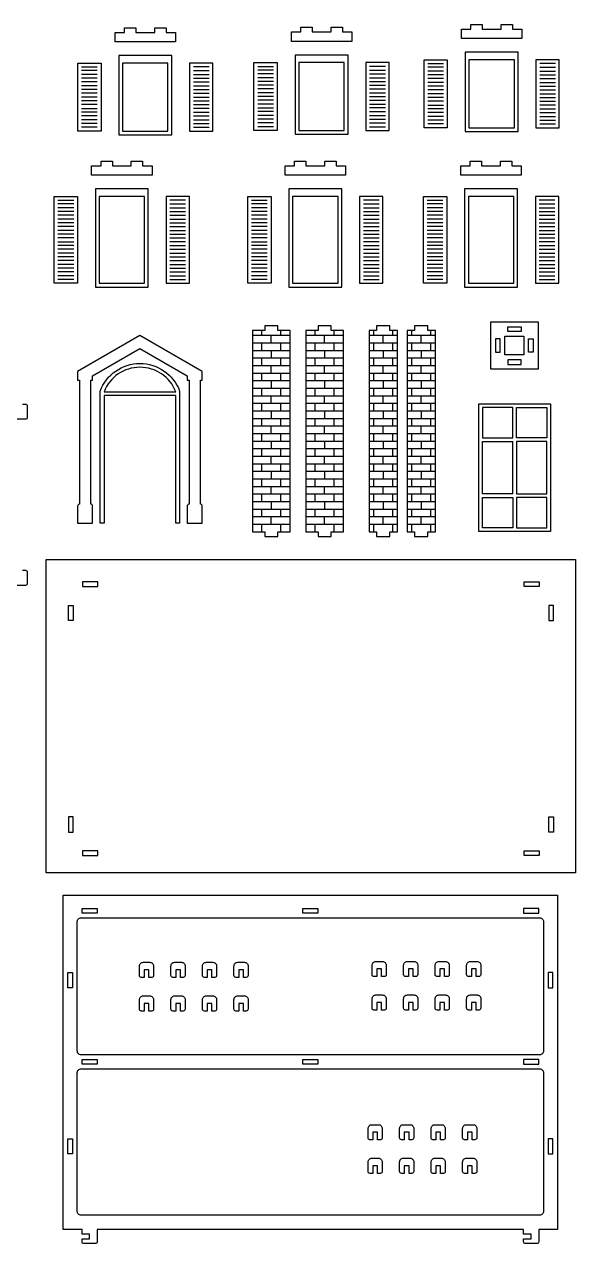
# Model space of a CAD drawing. Extents: x 5580 to 9776, y -1422 to 1677.
# Drawn here: x 8377 to 9776, y -1422 to 1677 of the extents above; entities that cross this region are included whole.
import ezdxf

# ---------------------------------------------------------------- set-up
doc = ezdxf.new("R2010")
doc.units = 0
doc.header["$MEASUREMENT"] = 0
doc.layers.add('LAYER1', color=18, linetype='CONTINUOUS')

msp = doc.modelspace()

# ---------------------------------------------------------------- linework, layer by layer
at = {"layer": 'LAYER1'}
for points in [[(9486.5, 1640.8), (9486.5, 1664.8), (9510.5, 1664.8), (9510.5, 1676.8), (9539.3, 1676.8), (9539.3, 1664.8), (9587.3, 1664.8), (9587.3, 1676.8), (9616.1, 1676.8), (9616.1, 1664.8), (9640.1, 1664.8), (9640.1, 1640.8)], [(8607, 1632.1), (8607, 1656.1), (8631, 1656.1), (8631, 1668.1), (8659.8, 1668.1), (8659.8, 1656.1), (8707.8, 1656.1), (8707.8, 1668.1), (8736.6, 1668.1), (8736.6, 1656.1), (8760.6, 1656.1), (8760.6, 1632.1)], [(9054.6, 1633.5), (9054.6, 1657.5), (9078.6, 1657.5), (9078.6, 1669.5), (9107.4, 1669.5), (9107.4, 1657.5), (9155.4, 1657.5), (9155.4, 1669.5), (9184.2, 1669.5), (9184.2, 1657.5), (9208.2, 1657.5), (9208.2, 1633.5)], [(8751, 1597.6), (8616.6, 1597.6), (8616.6, 1396), (8751, 1396)], [(9198.6, 1599), (9064.2, 1599), (9064.2, 1397.4), (9198.6, 1397.4)], [(9391.6, 1587.1), (9450.7, 1587.1), (9450.7, 1414.3), (9391.6, 1414.3)], [(9630.5, 1606.3), (9496.1, 1606.3), (9496.1, 1404.7), (9630.5, 1404.7)], [(9620.9, 1587.1), (9505.7, 1587.1), (9505.7, 1414.3), (9620.9, 1414.3)], [(9734.9, 1587.1), (9675.8, 1587.1), (9675.8, 1414.3), (9734.9, 1414.3)], [(8512.1, 1578.4), (8571.3, 1578.4), (8571.3, 1405.6), (8512.1, 1405.6)], [(8741.4, 1578.4), (8626.2, 1578.4), (8626.2, 1405.6), (8741.4, 1405.6)], [(8855.5, 1578.4), (8796.3, 1578.4), (8796.3, 1405.6), (8855.5, 1405.6)], [(8959.7, 1579.8), (9018.9, 1579.8), (9018.9, 1407), (8959.7, 1407)], [(9189, 1579.8), (9073.8, 1579.8), (9073.8, 1407), (9189, 1407)], [(9303.1, 1579.8), (9243.9, 1579.8), (9243.9, 1407), (9303.1, 1407)], [(8547.3, 1293.3), (8547.3, 1317.3), (8571.3, 1317.3), (8571.3, 1329.3), (8600.1, 1329.3), (8600.1, 1317.3), (8648.1, 1317.3), (8648.1, 1329.3), (8676.9, 1329.3), (8676.9, 1317.3), (8700.9, 1317.3), (8700.9, 1293.3)], [(9038.7, 1293.3), (9038.7, 1317.3), (9062.7, 1317.3), (9062.7, 1329.3), (9091.5, 1329.3), (9091.5, 1317.3), (9139.5, 1317.3), (9139.5, 1329.3), (9168.3, 1329.3), (9168.3, 1317.3), (9192.3, 1317.3), (9192.3, 1293.3)], [(9485, 1293.3), (9485, 1317.3), (9509, 1317.3), (9509, 1329.3), (9537.8, 1329.3), (9537.8, 1317.3), (9585.8, 1317.3), (9585.8, 1329.3), (9614.6, 1329.3), (9614.6, 1317.3), (9638.6, 1317.3), (9638.6, 1293.3)], [(8452.4, 1239.6), (8511.6, 1239.6), (8511.6, 1018.8), (8452.4, 1018.8)], [(8691.3, 1258.8), (8556.9, 1258.8), (8556.9, 1009.2), (8691.3, 1009.2)], [(8681.7, 1239.6), (8566.5, 1239.6), (8566.5, 1018.8), (8681.7, 1018.8)], [(8795.8, 1239.6), (8736.6, 1239.6), (8736.6, 1018.8), (8795.8, 1018.8)], [(8943.8, 1239.6), (9003, 1239.6), (9003, 1018.8), (8943.8, 1018.8)], [(9182.7, 1258.8), (9048.3, 1258.8), (9048.3, 1009.2), (9182.7, 1009.2)], [(9173.1, 1239.6), (9057.9, 1239.6), (9057.9, 1018.8), (9173.1, 1018.8)], [(9287.2, 1239.6), (9228, 1239.6), (9228, 1018.8), (9287.2, 1018.8)], [(9390.1, 1239.6), (9449.3, 1239.6), (9449.3, 1018.8), (9390.1, 1018.8)], [(9629, 1258.8), (9494.6, 1258.8), (9494.6, 1009.2), (9629, 1009.2)], [(9619.4, 1239.6), (9504.2, 1239.6), (9504.2, 1018.8), (9619.4, 1018.8)], [(9733.5, 1239.6), (9674.3, 1239.6), (9674.3, 1018.8), (9733.5, 1018.8)], [(8955.8, 898.7), (8955.8, 387.5), (8987, 387.5), (8987, 375.5), (9020.6, 375.5), (9020.6, 387.5), (9051.8, 387.5), (9051.8, 898.7), (9020.6, 898.7), (9020.6, 910.7), (8987, 910.7), (8987, 898.7)], [(9091.2, 898.7), (9091.2, 387.5), (9122.4, 387.5), (9122.4, 375.5), (9156, 375.5), (9156, 387.5), (9187.2, 387.5), (9187.2, 898.7), (9156, 898.7), (9156, 910.7), (9122.4, 910.7), (9122.4, 898.7)], [(9252, 898.7), (9252, 387.5), (9271.2, 387.5), (9271.2, 375.5), (9304.8, 375.5), (9304.8, 387.5), (9324, 387.5), (9324, 898.7), (9304.8, 898.7), (9304.8, 910.7), (9271.2, 910.7), (9271.2, 898.7)], [(9348.5, 898.7), (9348.5, 387.5), (9367.7, 387.5), (9367.7, 375.5), (9401.3, 375.5), (9401.3, 387.5), (9420.5, 387.5), (9420.5, 898.7), (9401.3, 898.7), (9401.3, 910.7), (9367.7, 910.7), (9367.7, 898.7)], [(9681, 920.5), (9681, 800.5), (9561, 800.5), (9561, 920.5)], [(9604.2, 908.5), (9637.8, 908.5), (9637.8, 896.5), (9604.2, 896.5)], [(9573, 843.7), (9585, 843.7), (9585, 877.3), (9573, 877.3)], [(9597.1, 884.3), (9644.8, 884.3), (9644.8, 836.6), (9597.1, 836.6)], [(9657, 877.3), (9669, 877.3), (9669, 843.7), (9657, 843.7)], [(9637.8, 824.5), (9604.2, 824.5), (9604.2, 812.5), (9637.8, 812.5)], [(9530.4, 712.3), (9712.8, 712.3), (9712.8, 388), (9530.4, 388)], [(9540, 702.7), (9540, 625.9), (9616.8, 625.9), (9616.8, 702.7)], [(9626.4, 625.9), (9626.4, 702.7), (9703.2, 702.7), (9703.2, 625.9)], [(9626.4, 484), (9703.2, 484), (9703.2, 616.3), (9626.4, 616.3)], [(9540, 474.4), (9616.8, 474.4), (9616.8, 397.6), (9540, 397.6)], [(9626.4, 397.6), (9703.2, 397.6), (9703.2, 474.4), (9626.4, 474.4)], [(8432.4, 316.4), (9776.4, 316.4), (9776.4, -479.9), (8432.4, -479.9)], [(8563, 260.2), (8524.6, 260.2), (8524.6, 248.2), (8563, 248.2)], [(9645.9, 260.2), (9684.3, 260.2), (9684.3, 248.2), (9645.9, 248.2)], [(8488.6, 161.8), (8488.6, 200.2), (8500.6, 200.2), (8500.6, 161.8)], [(9720.3, 161.8), (9720.3, 200.2), (9708.3, 200.2), (9708.3, 161.8)], [(8488.6, -337.4), (8488.6, -375.8), (8500.6, -375.8), (8500.6, -337.4)], [(9720.3, -337.4), (9720.3, -375.8), (9708.3, -375.8), (9708.3, -337.4)], [(8563, -423.8), (8524.6, -423.8), (8524.6, -435.8), (8563, -435.8)], [(9645.9, -423.8), (9684.3, -423.8), (9684.3, -435.8), (9645.9, -435.8)], [(8523.1, -569.9), (8561.5, -569.9), (8561.5, -581.9), (8523.1, -581.9)], [(9083.7, -569.9), (9122.1, -569.9), (9122.1, -581.9), (9083.7, -581.9)], [(9682.7, -569.9), (9644.3, -569.9), (9644.3, -581.9), (9682.7, -581.9)], [(8487.1, -733.1), (8499.1, -733.1), (8499.1, -771.5), (8487.1, -771.5)], [(9718.7, -733.1), (9706.7, -733.1), (9706.7, -771.5), (9718.7, -771.5)], [(8523.1, -953.9), (8561.5, -953.9), (8561.5, -965.9), (8523.1, -965.9)], [(9083.7, -953.9), (9122.1, -953.9), (9122.1, -965.9), (9083.7, -965.9)], [(9682.7, -953.9), (9644.3, -953.9), (9644.3, -965.9), (9682.7, -965.9)], [(8487.1, -1155.5), (8499.1, -1155.5), (8499.1, -1193.9), (8487.1, -1193.9)], [(9718.7, -1155.5), (9706.7, -1155.5), (9706.7, -1193.9), (9718.7, -1193.9)]]:
    msp.add_lwpolyline(points, close=True, dxfattribs=at)
for points in [[(8521.7, 1568.8), (8561.7, 1568.8)], [(8561.7, 1559.2), (8521.7, 1559.2)], [(8561.7, 1549.6), (8521.7, 1549.6)], [(8845.9, 1568.8), (8805.9, 1568.8)], [(8805.9, 1559.2), (8845.9, 1559.2)], [(8805.9, 1549.6), (8845.9, 1549.6)], [(8969.3, 1570.2), (9009.3, 1570.2)], [(9009.3, 1560.6), (8969.3, 1560.6)], [(9009.3, 1551), (8969.3, 1551)], [(9293.5, 1570.2), (9253.5, 1570.2)], [(9253.5, 1560.6), (9293.5, 1560.6)], [(9253.5, 1551), (9293.5, 1551)], [(9401.2, 1577.5), (9441.1, 1577.5)], [(9441.1, 1567.9), (9401.2, 1567.9)], [(9441.1, 1558.3), (9401.2, 1558.3)], [(9725.3, 1577.5), (9685.4, 1577.5)], [(9685.4, 1567.9), (9725.3, 1567.9)], [(9685.4, 1558.3), (9725.3, 1558.3)], [(8561.7, 1540), (8521.7, 1540)], [(8561.7, 1530.4), (8521.7, 1530.4)], [(8561.7, 1520.8), (8521.7, 1520.8)], [(8805.9, 1540), (8845.9, 1540)], [(8805.9, 1530.4), (8845.9, 1530.4)], [(8805.9, 1520.8), (8845.9, 1520.8)], [(9009.3, 1541.4), (8969.3, 1541.4)], [(9009.3, 1531.8), (8969.3, 1531.8)], [(9009.3, 1522.2), (8969.3, 1522.2)], [(9253.5, 1541.4), (9293.5, 1541.4)], [(9253.5, 1531.8), (9293.5, 1531.8)], [(9253.5, 1522.2), (9293.5, 1522.2)], [(9441.1, 1548.7), (9401.2, 1548.7)], [(9441.1, 1539.1), (9401.2, 1539.1)], [(9441.1, 1529.5), (9401.2, 1529.5)], [(9441.1, 1519.9), (9401.2, 1519.9)], [(9685.4, 1548.7), (9725.3, 1548.7)], [(9685.4, 1539.1), (9725.3, 1539.1)], [(9685.4, 1529.5), (9725.3, 1529.5)], [(9685.4, 1519.9), (9725.3, 1519.9)], [(8561.7, 1511.2), (8521.7, 1511.2)], [(8561.7, 1501.6), (8521.7, 1501.6)], [(8561.7, 1492), (8521.7, 1492)], [(8805.9, 1511.2), (8845.9, 1511.2)], [(8805.9, 1501.6), (8845.9, 1501.6)], [(8805.9, 1492), (8845.9, 1492)], [(9009.3, 1512.6), (8969.3, 1512.6)], [(9009.3, 1503), (8969.3, 1503)], [(9009.3, 1493.4), (8969.3, 1493.4)], [(9253.5, 1512.6), (9293.5, 1512.6)], [(9253.5, 1503), (9293.5, 1503)], [(9253.5, 1493.4), (9293.5, 1493.4)], [(9441.1, 1510.3), (9401.2, 1510.3)], [(9441.1, 1500.7), (9401.2, 1500.7)], [(9441.1, 1491.1), (9401.2, 1491.1)], [(9685.4, 1510.3), (9725.3, 1510.3)], [(9685.4, 1500.7), (9725.3, 1500.7)], [(9685.4, 1491.1), (9725.3, 1491.1)], [(8561.7, 1482.4), (8521.7, 1482.4)], [(8561.7, 1472.8), (8521.7, 1472.8)], [(8521.7, 1463.2), (8561.7, 1463.2)], [(8805.9, 1482.4), (8845.9, 1482.4)], [(8805.9, 1472.8), (8845.9, 1472.8)], [(8845.9, 1463.2), (8805.9, 1463.2)], [(9009.3, 1483.8), (8969.3, 1483.8)], [(9009.3, 1474.2), (8969.3, 1474.2)], [(8969.3, 1464.6), (9009.3, 1464.6)], [(9253.5, 1483.8), (9293.5, 1483.8)], [(9253.5, 1474.2), (9293.5, 1474.2)], [(9293.5, 1464.6), (9253.5, 1464.6)], [(9441.1, 1481.5), (9401.2, 1481.5)], [(9401.2, 1471.9), (9441.1, 1471.9)], [(9441.1, 1462.3), (9401.2, 1462.3)], [(9685.4, 1481.5), (9725.3, 1481.5)], [(9725.3, 1471.9), (9685.4, 1471.9)], [(9685.4, 1462.3), (9725.3, 1462.3)], [(8561.7, 1453.6), (8521.7, 1453.6)], [(8561.7, 1444), (8521.7, 1444)], [(8561.7, 1434.4), (8521.7, 1434.4)], [(8805.9, 1453.6), (8845.9, 1453.6)], [(8805.9, 1444), (8845.9, 1444)], [(8805.9, 1434.4), (8845.9, 1434.4)], [(9009.3, 1455), (8969.3, 1455)], [(9009.3, 1445.4), (8969.3, 1445.4)], [(9009.3, 1435.8), (8969.3, 1435.8)], [(9009.3, 1426.2), (8969.3, 1426.2)], [(9253.5, 1455), (9293.5, 1455)], [(9253.5, 1445.4), (9293.5, 1445.4)], [(9253.5, 1435.8), (9293.5, 1435.8)], [(9253.5, 1426.2), (9293.5, 1426.2)], [(9441.1, 1452.7), (9401.2, 1452.7)], [(9441.1, 1443.1), (9401.2, 1443.1)], [(9441.1, 1433.5), (9401.2, 1433.5)], [(9685.4, 1452.7), (9725.3, 1452.7)], [(9685.4, 1443.1), (9725.3, 1443.1)], [(9685.4, 1433.5), (9725.3, 1433.5)], [(8561.7, 1424.8), (8521.7, 1424.8)], [(8561.7, 1415.2), (8521.7, 1415.2)], [(8805.9, 1424.8), (8845.9, 1424.8)], [(8805.9, 1415.2), (8845.9, 1415.2)], [(9009.3, 1416.6), (8969.3, 1416.6)], [(9253.5, 1416.6), (9293.5, 1416.6)], [(9441.1, 1423.9), (9401.2, 1423.9)], [(9685.4, 1423.9), (9725.3, 1423.9)], [(8462, 1230), (8502, 1230)], [(8502, 1220.4), (8462, 1220.4)], [(8502, 1210.8), (8462, 1210.8)], [(8786.2, 1230), (8746.2, 1230)], [(8746.2, 1220.4), (8786.2, 1220.4)], [(8746.2, 1210.8), (8786.2, 1210.8)], [(8953.4, 1230), (8993.4, 1230)], [(8993.4, 1220.4), (8953.4, 1220.4)], [(8993.4, 1210.8), (8953.4, 1210.8)], [(9277.6, 1230), (9237.6, 1230)], [(9237.6, 1220.4), (9277.6, 1220.4)], [(9237.6, 1210.8), (9277.6, 1210.8)], [(9399.7, 1230), (9439.7, 1230)], [(9439.7, 1220.4), (9399.7, 1220.4)], [(9439.7, 1210.8), (9399.7, 1210.8)], [(9723.9, 1230), (9683.9, 1230)], [(9683.9, 1220.4), (9723.9, 1220.4)], [(9683.9, 1210.8), (9723.9, 1210.8)], [(8502, 1201.2), (8462, 1201.2)], [(8502, 1191.6), (8462, 1191.6)], [(8502, 1182), (8462, 1182)], [(8746.2, 1201.2), (8786.2, 1201.2)], [(8746.2, 1191.6), (8786.2, 1191.6)], [(8746.2, 1182), (8786.2, 1182)], [(8993.4, 1201.2), (8953.4, 1201.2)], [(8993.4, 1191.6), (8953.4, 1191.6)], [(8993.4, 1182), (8953.4, 1182)], [(9237.6, 1201.2), (9277.6, 1201.2)], [(9237.6, 1191.6), (9277.6, 1191.6)], [(9237.6, 1182), (9277.6, 1182)], [(9439.7, 1201.2), (9399.7, 1201.2)], [(9439.7, 1191.6), (9399.7, 1191.6)], [(9439.7, 1182), (9399.7, 1182)], [(9683.9, 1201.2), (9723.9, 1201.2)], [(9683.9, 1191.6), (9723.9, 1191.6)], [(9683.9, 1182), (9723.9, 1182)], [(8502, 1172.4), (8462, 1172.4)], [(8502, 1162.8), (8462, 1162.8)], [(8502, 1153.2), (8462, 1153.2)], [(8746.2, 1172.4), (8786.2, 1172.4)], [(8746.2, 1162.8), (8786.2, 1162.8)], [(8746.2, 1153.2), (8786.2, 1153.2)], [(8993.4, 1172.4), (8953.4, 1172.4)], [(8993.4, 1162.8), (8953.4, 1162.8)], [(8993.4, 1153.2), (8953.4, 1153.2)], [(9237.6, 1172.4), (9277.6, 1172.4)], [(9237.6, 1162.8), (9277.6, 1162.8)], [(9237.6, 1153.2), (9277.6, 1153.2)], [(9439.7, 1172.4), (9399.7, 1172.4)], [(9439.7, 1162.8), (9399.7, 1162.8)], [(9439.7, 1153.2), (9399.7, 1153.2)], [(9683.9, 1172.4), (9723.9, 1172.4)], [(9683.9, 1162.8), (9723.9, 1162.8)], [(9683.9, 1153.2), (9723.9, 1153.2)], [(8502, 1143.6), (8462, 1143.6)], [(8502, 1134), (8462, 1134)], [(8462, 1124.4), (8502, 1124.4)], [(8746.2, 1143.6), (8786.2, 1143.6)], [(8746.2, 1134), (8786.2, 1134)], [(8786.2, 1124.4), (8746.2, 1124.4)], [(8993.4, 1143.6), (8953.4, 1143.6)], [(8993.4, 1134), (8953.4, 1134)], [(8953.4, 1124.4), (8993.4, 1124.4)], [(9237.6, 1143.6), (9277.6, 1143.6)], [(9237.6, 1134), (9277.6, 1134)], [(9277.6, 1124.4), (9237.6, 1124.4)], [(9439.7, 1143.6), (9399.7, 1143.6)], [(9439.7, 1134), (9399.7, 1134)], [(9399.7, 1124.4), (9439.7, 1124.4)], [(9683.9, 1143.6), (9723.9, 1143.6)], [(9683.9, 1134), (9723.9, 1134)], [(9723.9, 1124.4), (9683.9, 1124.4)], [(8502, 1114.8), (8462, 1114.8)], [(8502, 1105.2), (8462, 1105.2)], [(8502, 1095.6), (8462, 1095.6)], [(8502, 1086), (8462, 1086)], [(8746.2, 1114.8), (8786.2, 1114.8)], [(8746.2, 1105.2), (8786.2, 1105.2)], [(8746.2, 1095.6), (8786.2, 1095.6)], [(8746.2, 1086), (8786.2, 1086)], [(8993.4, 1114.8), (8953.4, 1114.8)], [(8993.4, 1105.2), (8953.4, 1105.2)], [(8993.4, 1095.6), (8953.4, 1095.6)], [(8993.4, 1086), (8953.4, 1086)], [(9237.6, 1114.8), (9277.6, 1114.8)], [(9237.6, 1105.2), (9277.6, 1105.2)], [(9237.6, 1095.6), (9277.6, 1095.6)], [(9237.6, 1086), (9277.6, 1086)], [(9439.7, 1114.8), (9399.7, 1114.8)], [(9439.7, 1105.2), (9399.7, 1105.2)], [(9439.7, 1095.6), (9399.7, 1095.6)], [(9439.7, 1086), (9399.7, 1086)], [(9683.9, 1114.8), (9723.9, 1114.8)], [(9683.9, 1105.2), (9723.9, 1105.2)], [(9683.9, 1095.6), (9723.9, 1095.6)], [(9683.9, 1086), (9723.9, 1086)], [(8502, 1076.4), (8462, 1076.4)], [(8502, 1066.8), (8462, 1066.8)], [(8502, 1057.2), (8462, 1057.2)], [(8746.2, 1076.4), (8786.2, 1076.4)], [(8746.2, 1066.8), (8786.2, 1066.8)], [(8746.2, 1057.2), (8786.2, 1057.2)], [(8993.4, 1076.4), (8953.4, 1076.4)], [(8993.4, 1066.8), (8953.4, 1066.8)], [(8993.4, 1057.2), (8953.4, 1057.2)], [(9237.6, 1076.4), (9277.6, 1076.4)], [(9237.6, 1066.8), (9277.6, 1066.8)], [(9237.6, 1057.2), (9277.6, 1057.2)], [(9439.7, 1076.4), (9399.7, 1076.4)], [(9439.7, 1066.8), (9399.7, 1066.8)], [(9439.7, 1057.2), (9399.7, 1057.2)], [(9683.9, 1076.4), (9723.9, 1076.4)], [(9683.9, 1066.8), (9723.9, 1066.8)], [(9683.9, 1057.2), (9723.9, 1057.2)], [(8502, 1047.6), (8462, 1047.6)], [(8502, 1038), (8462, 1038)], [(8502, 1028.4), (8462, 1028.4)], [(8746.2, 1047.6), (8786.2, 1047.6)], [(8746.2, 1038), (8786.2, 1038)], [(8746.2, 1028.4), (8786.2, 1028.4)], [(8993.4, 1047.6), (8953.4, 1047.6)], [(8993.4, 1038), (8953.4, 1038)], [(8993.4, 1028.4), (8953.4, 1028.4)], [(9237.6, 1047.6), (9277.6, 1047.6)], [(9237.6, 1038), (9277.6, 1038)], [(9237.6, 1028.4), (9277.6, 1028.4)], [(9439.7, 1047.6), (9399.7, 1047.6)], [(9439.7, 1038), (9399.7, 1038)], [(9439.7, 1028.4), (9399.7, 1028.4)], [(9683.9, 1047.6), (9723.9, 1047.6)], [(9683.9, 1038), (9723.9, 1038)], [(9683.9, 1028.4), (9723.9, 1028.4)], [(8979.8, 886.7), (8979.8, 898.7)], [(9027.8, 886.7), (9027.8, 898.7)], [(9115.2, 886.7), (9115.2, 898.7)], [(9163.2, 886.7), (9163.2, 898.7)], [(9264, 886.7), (9264, 898.7)], [(9312, 886.7), (9312, 898.7)], [(9360.5, 886.7), (9360.5, 898.7)], [(9408.5, 886.7), (9408.5, 898.7)], [(8955.8, 886.7), (9051.8, 886.7)], [(9003.8, 867.5), (9003.8, 886.7)], [(9091.2, 886.7), (9187.2, 886.7)], [(9139.2, 867.5), (9139.2, 886.7)], [(9252, 886.7), (9324, 886.7)], [(9288, 867.5), (9288, 886.7)], [(9348.5, 886.7), (9420.5, 886.7)], [(9384.5, 867.5), (9384.5, 886.7)], [(8955.8, 867.5), (9051.8, 867.5)], [(8955.8, 848.3), (9051.8, 848.3)], [(8979.8, 848.3), (8979.8, 867.5)], [(9003.8, 848.3), (9003.8, 829.1)], [(9027.8, 848.3), (9027.8, 867.5)], [(9091.2, 867.5), (9187.2, 867.5)], [(9091.2, 848.3), (9187.2, 848.3)], [(9115.2, 848.3), (9115.2, 867.5)], [(9139.2, 848.3), (9139.2, 829.1)], [(9163.2, 848.3), (9163.2, 867.5)], [(9252, 867.5), (9324, 867.5)], [(9252, 848.3), (9324, 848.3)], [(9264, 848.3), (9264, 867.5)], [(9288, 848.3), (9288, 829.1)], [(9312, 848.3), (9312, 867.5)], [(9348.5, 867.5), (9420.5, 867.5)], [(9348.5, 848.3), (9420.5, 848.3)], [(9360.5, 848.3), (9360.5, 867.5)], [(9384.5, 848.3), (9384.5, 829.1)], [(9408.5, 848.3), (9408.5, 867.5)], [(8955.8, 829.1), (9051.8, 829.1)], [(8955.8, 809.9), (9051.8, 809.9)], [(8979.8, 809.9), (8979.8, 829.1)], [(9003.8, 790.7), (9003.8, 809.9)], [(9027.8, 809.9), (9027.8, 829.1)], [(9091.2, 829.1), (9187.2, 829.1)], [(9091.2, 809.9), (9187.2, 809.9)], [(9115.2, 809.9), (9115.2, 829.1)], [(9139.2, 790.7), (9139.2, 809.9)], [(9163.2, 809.9), (9163.2, 829.1)], [(9252, 829.1), (9324, 829.1)], [(9252, 809.9), (9324, 809.9)], [(9264, 809.9), (9264, 829.1)], [(9288, 790.7), (9288, 809.9)], [(9312, 809.9), (9312, 829.1)], [(9348.5, 829.1), (9420.5, 829.1)], [(9348.5, 809.9), (9420.5, 809.9)], [(9360.5, 809.9), (9360.5, 829.1)], [(9384.5, 790.7), (9384.5, 809.9)], [(9408.5, 809.9), (9408.5, 829.1)], [(8955.8, 790.7), (9051.8, 790.7)], [(8979.8, 771.5), (8979.8, 790.7)], [(9027.8, 771.5), (9027.8, 790.7)], [(9091.2, 790.7), (9187.2, 790.7)], [(9115.2, 771.5), (9115.2, 790.7)], [(9163.2, 771.5), (9163.2, 790.7)], [(9252, 790.7), (9324, 790.7)], [(9264, 771.5), (9264, 790.7)], [(9312, 771.5), (9312, 790.7)], [(9348.5, 790.7), (9420.5, 790.7)], [(9360.5, 771.5), (9360.5, 790.7)], [(9408.5, 771.5), (9408.5, 790.7)], [(8955.8, 771.5), (9051.8, 771.5)], [(8955.8, 752.3), (9051.8, 752.3)], [(8979.8, 733.1), (8979.8, 752.3)], [(9003.8, 771.5), (9003.8, 752.3)], [(9027.8, 733.1), (9027.8, 752.3)], [(9091.2, 771.5), (9187.2, 771.5)], [(9091.2, 752.3), (9187.2, 752.3)], [(9115.2, 733.1), (9115.2, 752.3)], [(9139.2, 771.5), (9139.2, 752.3)], [(9163.2, 733.1), (9163.2, 752.3)], [(9252, 771.5), (9324, 771.5)], [(9252, 752.3), (9324, 752.3)], [(9264, 733.1), (9264, 752.3)], [(9288, 771.5), (9288, 752.3)], [(9312, 733.1), (9312, 752.3)], [(9348.5, 771.5), (9420.5, 771.5)], [(9348.5, 752.3), (9420.5, 752.3)], [(9360.5, 733.1), (9360.5, 752.3)], [(9384.5, 771.5), (9384.5, 752.3)], [(9408.5, 733.1), (9408.5, 752.3)], [(8955.8, 733.1), (9051.8, 733.1)], [(8955.8, 713.9), (9051.8, 713.9)], [(8979.8, 694.7), (8979.8, 713.9)], [(9003.8, 713.9), (9003.8, 733.1)], [(9027.8, 694.7), (9027.8, 713.9)], [(9091.2, 733.1), (9187.2, 733.1)], [(9091.2, 713.9), (9187.2, 713.9)], [(9115.2, 694.7), (9115.2, 713.9)], [(9139.2, 713.9), (9139.2, 733.1)], [(9163.2, 694.7), (9163.2, 713.9)], [(9252, 733.1), (9324, 733.1)], [(9252, 713.9), (9324, 713.9)], [(9264, 694.7), (9264, 713.9)], [(9288, 713.9), (9288, 733.1)], [(9312, 694.7), (9312, 713.9)], [(9348.5, 733.1), (9420.5, 733.1)], [(9348.5, 713.9), (9420.5, 713.9)], [(9360.5, 694.7), (9360.5, 713.9)], [(9384.5, 713.9), (9384.5, 733.1)], [(9408.5, 694.7), (9408.5, 713.9)], [(8955.8, 694.7), (9051.8, 694.7)], [(9003.8, 694.7), (9003.8, 675.5)], [(9091.2, 694.7), (9187.2, 694.7)], [(9139.2, 694.7), (9139.2, 675.5)], [(9252, 694.7), (9324, 694.7)], [(9288, 694.7), (9288, 675.5)], [(9348.5, 694.7), (9420.5, 694.7)], [(9384.5, 694.7), (9384.5, 675.5)], [(8955.8, 675.5), (9051.8, 675.5)], [(8955.8, 656.3), (9051.8, 656.3)], [(8979.8, 656.3), (8979.8, 675.5)], [(9003.8, 637.1), (9003.8, 656.3)], [(9027.8, 656.3), (9027.8, 675.5)], [(9091.2, 675.5), (9187.2, 675.5)], [(9091.2, 656.3), (9187.2, 656.3)], [(9115.2, 656.3), (9115.2, 675.5)], [(9139.2, 637.1), (9139.2, 656.3)], [(9163.2, 656.3), (9163.2, 675.5)], [(9252, 675.5), (9324, 675.5)], [(9252, 656.3), (9324, 656.3)], [(9264, 656.3), (9264, 675.5)], [(9288, 637.1), (9288, 656.3)], [(9312, 656.3), (9312, 675.5)], [(9348.5, 675.5), (9420.5, 675.5)], [(9348.5, 656.3), (9420.5, 656.3)], [(9360.5, 656.3), (9360.5, 675.5)], [(9384.5, 637.1), (9384.5, 656.3)], [(9408.5, 656.3), (9408.5, 675.5)], [(8955.8, 637.1), (9051.8, 637.1)], [(8979.8, 617.9), (8979.8, 637.1)], [(9027.8, 617.9), (9027.8, 637.1)], [(9091.2, 637.1), (9187.2, 637.1)], [(9115.2, 617.9), (9115.2, 637.1)], [(9163.2, 617.9), (9163.2, 637.1)], [(9252, 637.1), (9324, 637.1)], [(9264, 617.9), (9264, 637.1)], [(9312, 617.9), (9312, 637.1)], [(9348.5, 637.1), (9420.5, 637.1)], [(9360.5, 617.9), (9360.5, 637.1)], [(9408.5, 617.9), (9408.5, 637.1)], [(8955.8, 617.9), (9051.8, 617.9)], [(8955.8, 598.7), (9051.8, 598.7)], [(8979.8, 579.5), (8979.8, 598.7)], [(9003.8, 617.9), (9003.8, 598.7)], [(9027.8, 579.5), (9027.8, 598.7)], [(9091.2, 617.9), (9187.2, 617.9)], [(9091.2, 598.7), (9187.2, 598.7)], [(9115.2, 579.5), (9115.2, 598.7)], [(9139.2, 617.9), (9139.2, 598.7)], [(9163.2, 579.5), (9163.2, 598.7)], [(9252, 617.9), (9324, 617.9)], [(9252, 598.7), (9324, 598.7)], [(9264, 579.5), (9264, 598.7)], [(9288, 617.9), (9288, 598.7)], [(9312, 579.5), (9312, 598.7)], [(9348.5, 617.9), (9420.5, 617.9)], [(9348.5, 598.7), (9420.5, 598.7)], [(9360.5, 579.5), (9360.5, 598.7)], [(9384.5, 617.9), (9384.5, 598.7)], [(9408.5, 579.5), (9408.5, 598.7)], [(9616.8, 484), (9540, 484), (9540, 616.3), (9616.8, 616.3)], [(9616.8, 484), (9616.8, 616.3)], [(8955.8, 579.5), (9051.8, 579.5)], [(8955.8, 560.3), (9051.8, 560.3)], [(8979.8, 541.1), (8979.8, 560.3)], [(9003.8, 560.3), (9003.8, 579.5)], [(9027.8, 541.1), (9027.8, 560.3)], [(9091.2, 579.5), (9187.2, 579.5)], [(9091.2, 560.3), (9187.2, 560.3)], [(9115.2, 541.1), (9115.2, 560.3)], [(9139.2, 560.3), (9139.2, 579.5)], [(9163.2, 541.1), (9163.2, 560.3)], [(9252, 579.5), (9324, 579.5)], [(9252, 560.3), (9324, 560.3)], [(9264, 541.1), (9264, 560.3)], [(9288, 560.3), (9288, 579.5)], [(9312, 541.1), (9312, 560.3)], [(9348.5, 579.5), (9420.5, 579.5)], [(9348.5, 560.3), (9420.5, 560.3)], [(9360.5, 541.1), (9360.5, 560.3)], [(9384.5, 560.3), (9384.5, 579.5)], [(9408.5, 541.1), (9408.5, 560.3)], [(8955.8, 541.1), (9051.8, 541.1)], [(9003.8, 541.1), (9003.8, 521.9)], [(9091.2, 541.1), (9187.2, 541.1)], [(9139.2, 541.1), (9139.2, 521.9)], [(9252, 541.1), (9324, 541.1)], [(9288, 541.1), (9288, 521.9)], [(9348.5, 541.1), (9420.5, 541.1)], [(9384.5, 541.1), (9384.5, 521.9)], [(8955.8, 521.9), (9051.8, 521.9)], [(8955.8, 502.7), (9051.8, 502.7)], [(8979.8, 502.7), (8979.8, 521.9)], [(9003.8, 483.5), (9003.8, 502.7)], [(9027.8, 502.7), (9027.8, 521.9)], [(9091.2, 521.9), (9187.2, 521.9)], [(9091.2, 502.7), (9187.2, 502.7)], [(9115.2, 502.7), (9115.2, 521.9)], [(9139.2, 483.5), (9139.2, 502.7)], [(9163.2, 502.7), (9163.2, 521.9)], [(9252, 521.9), (9324, 521.9)], [(9252, 502.7), (9324, 502.7)], [(9264, 502.7), (9264, 521.9)], [(9288, 483.5), (9288, 502.7)], [(9312, 502.7), (9312, 521.9)], [(9348.5, 521.9), (9420.5, 521.9)], [(9348.5, 502.7), (9420.5, 502.7)], [(9360.5, 502.7), (9360.5, 521.9)], [(9384.5, 483.5), (9384.5, 502.7)], [(9408.5, 502.7), (9408.5, 521.9)], [(8955.8, 483.5), (9051.8, 483.5)], [(8979.8, 464.3), (8979.8, 483.5)], [(9027.8, 464.3), (9027.8, 483.5)], [(9091.2, 483.5), (9187.2, 483.5)], [(9115.2, 464.3), (9115.2, 483.5)], [(9163.2, 464.3), (9163.2, 483.5)], [(9252, 483.5), (9324, 483.5)], [(9264, 464.3), (9264, 483.5)], [(9312, 464.3), (9312, 483.5)], [(9348.5, 483.5), (9420.5, 483.5)], [(9360.5, 464.3), (9360.5, 483.5)], [(9408.5, 464.3), (9408.5, 483.5)], [(8955.8, 464.3), (9051.8, 464.3)], [(8955.8, 445.1), (9051.8, 445.1)], [(8979.8, 425.9), (8979.8, 445.1)], [(9003.8, 464.3), (9003.8, 445.1)], [(9027.8, 425.9), (9027.8, 445.1)], [(9091.2, 464.3), (9187.2, 464.3)], [(9091.2, 445.1), (9187.2, 445.1)], [(9115.2, 425.9), (9115.2, 445.1)], [(9139.2, 464.3), (9139.2, 445.1)], [(9163.2, 425.9), (9163.2, 445.1)], [(9252, 464.3), (9324, 464.3)], [(9252, 445.1), (9324, 445.1)], [(9264, 425.9), (9264, 445.1)], [(9288, 464.3), (9288, 445.1)], [(9312, 425.9), (9312, 445.1)], [(9348.5, 464.3), (9420.5, 464.3)], [(9348.5, 445.1), (9420.5, 445.1)], [(9360.5, 425.9), (9360.5, 445.1)], [(9384.5, 464.3), (9384.5, 445.1)], [(9408.5, 425.9), (9408.5, 445.1)], [(8955.8, 425.9), (9051.8, 425.9)], [(8955.8, 406.7), (9051.8, 406.7)], [(8979.8, 387.5), (8979.8, 406.7)], [(9003.8, 406.7), (9003.8, 425.9)], [(9027.8, 387.5), (9027.8, 406.7)], [(9091.2, 425.9), (9187.2, 425.9)], [(9091.2, 406.7), (9187.2, 406.7)], [(9115.2, 387.5), (9115.2, 406.7)], [(9139.2, 406.7), (9139.2, 425.9)], [(9163.2, 387.5), (9163.2, 406.7)], [(9252, 425.9), (9324, 425.9)], [(9252, 406.7), (9324, 406.7)], [(9264, 387.5), (9264, 406.7)], [(9288, 406.7), (9288, 425.9)], [(9312, 387.5), (9312, 406.7)], [(9348.5, 425.9), (9420.5, 425.9)], [(9348.5, 406.7), (9420.5, 406.7)], [(9360.5, 387.5), (9360.5, 406.7)], [(9384.5, 406.7), (9384.5, 425.9)], [(9408.5, 387.5), (9408.5, 406.7)]]:
    msp.add_lwpolyline(points, dxfattribs=at)
for points in [[(8545.3, 457.4), (8545.3, 772.4), (8550.1, 772.4), (8550.1, 783.5), (8670.1, 852.8), (8790.1, 783.5), (8790.1, 772.4), (8794.9, 772.4), (8794.9, 457.4, 0.414214), (8790.1, 452.6), (8790.1, 409.4), (8828.5, 409.4), (8828.5, 452.6, 0.414214), (8823.7, 457.4), (8823.7, 772.4), (8828.5, 772.4), (8828.5, 794.6), (8670.1, 886), (8511.7, 794.6), (8511.7, 772.4), (8516.5, 772.4), (8516.5, 457.4, 0.414214), (8511.7, 452.6), (8511.7, 409.4), (8550.1, 409.4), (8550.1, 452.6, 0.414214)], [(8569.3, 409.4), (8569.3, 745, -0.694192), (8770.9, 745), (8770.9, 409.4), (8761.3, 409.4), (8761.3, 733.6), (8578.9, 733.6), (8578.9, 409.4)], [(8578.9, 743.2), (8761.3, 743.2, 0.681461)], [(8527.9, -1421.9, -0.414214), (8523.1, -1417.1), (8523.1, -1409.9), (8542.3, -1409.9), (8542.3, -1397.9), (8523.1, -1397.9), (8523.1, -1385.9), (8475.1, -1385.9), (8475.1, -536.1), (9730.7, -536.1), (9730.7, -1385.9), (9682.7, -1385.9), (9682.7, -1417.1, -0.414214), (9677.9, -1421.9), (9649.1, -1421.9, -0.414214), (9644.3, -1417.1), (9644.3, -1409.9), (9663.5, -1409.9), (9663.5, -1397.9), (9644.3, -1397.9), (9644.3, -1385.9), (8561.5, -1385.9), (8561.5, -1417.1, -0.414214), (8556.7, -1421.9)], [(9694.7, -603.5), (9694.7, -932.3, -0.414214), (9685.1, -941.9), (8520.7, -941.9, -0.414214), (8511.1, -932.3), (8511.1, -603.5, -0.414214), (8520.7, -593.9), (9685.1, -593.9, -0.414214)], [(8668.8, -740.6), (8668.8, -716.6, -0.414214), (8678.4, -707), (8695.2, -707, -0.414214), (8704.8, -716.6), (8704.8, -740.6, -0.414214), (8700, -745.4), (8692.8, -745.4), (8692.8, -726.2), (8680.8, -726.2), (8680.8, -745.4), (8673.6, -745.4, -0.414214)], [(8748.9, -740.6), (8748.9, -716.6, -0.414214), (8758.5, -707), (8775.3, -707, -0.414214), (8784.9, -716.6), (8784.9, -740.6, -0.414214), (8780.1, -745.4), (8772.9, -745.4), (8772.9, -726.2), (8760.9, -726.2), (8760.9, -745.4), (8753.7, -745.4, -0.414214)], [(8828.9, -740.6), (8828.9, -716.6, -0.414214), (8838.5, -707), (8855.3, -707, -0.414214), (8864.9, -716.6), (8864.9, -740.6, -0.414214), (8860.1, -745.4), (8852.9, -745.4), (8852.9, -726.2), (8840.9, -726.2), (8840.9, -745.4), (8833.7, -745.4, -0.414214)], [(8908.9, -740.6), (8908.9, -716.6, -0.414214), (8918.5, -707), (8935.3, -707, -0.414214), (8944.9, -716.6), (8944.9, -740.6, -0.414214), (8940.1, -745.4), (8932.9, -745.4), (8932.9, -726.2), (8920.9, -726.2), (8920.9, -745.4), (8913.7, -745.4, -0.414214)], [(9259.7, -738.3), (9259.7, -714.3, -0.414214), (9269.3, -704.7), (9286.1, -704.7, -0.414214), (9295.7, -714.3), (9295.7, -738.3, -0.414214), (9290.9, -743.1), (9283.7, -743.1), (9283.7, -723.9), (9271.7, -723.9), (9271.7, -743.1), (9264.5, -743.1, -0.414214)], [(9339.7, -738.3), (9339.7, -714.3, -0.414214), (9349.3, -704.7), (9366.1, -704.7, -0.414214), (9375.7, -714.3), (9375.7, -738.3, -0.414214), (9370.9, -743.1), (9363.7, -743.1), (9363.7, -723.9), (9351.7, -723.9), (9351.7, -743.1), (9344.5, -743.1, -0.414214)], [(9419.7, -738.3), (9419.7, -714.3, -0.414214), (9429.3, -704.7), (9446.1, -704.7, -0.414214), (9455.7, -714.3), (9455.7, -738.3, -0.414214), (9450.9, -743.1), (9443.7, -743.1), (9443.7, -723.9), (9431.7, -723.9), (9431.7, -743.1), (9424.5, -743.1, -0.414214)], [(9499.7, -738.3), (9499.7, -714.3, -0.414214), (9509.3, -704.7), (9526.1, -704.7, -0.414214), (9535.7, -714.3), (9535.7, -738.3, -0.414214), (9530.9, -743.1), (9523.7, -743.1), (9523.7, -723.9), (9511.7, -723.9), (9511.7, -743.1), (9504.5, -743.1, -0.414214)], [(8668.8, -826), (8668.8, -802, -0.414214), (8678.4, -792.4), (8695.2, -792.4, -0.414214), (8704.8, -802), (8704.8, -826, -0.414214), (8700, -830.8), (8692.8, -830.8), (8692.8, -811.6), (8680.8, -811.6), (8680.8, -830.8), (8673.6, -830.8, -0.414214)], [(8748.9, -826), (8748.9, -802, -0.414214), (8758.5, -792.4), (8775.3, -792.4, -0.414214), (8784.9, -802), (8784.9, -826, -0.414214), (8780.1, -830.8), (8772.9, -830.8), (8772.9, -811.6), (8760.9, -811.6), (8760.9, -830.8), (8753.7, -830.8, -0.414214)], [(8828.9, -826), (8828.9, -802, -0.414214), (8838.5, -792.4), (8855.3, -792.4, -0.414214), (8864.9, -802), (8864.9, -826, -0.414214), (8860.1, -830.8), (8852.9, -830.8), (8852.9, -811.6), (8840.9, -811.6), (8840.9, -830.8), (8833.7, -830.8, -0.414214)], [(8908.9, -826), (8908.9, -802, -0.414214), (8918.5, -792.4), (8935.3, -792.4, -0.414214), (8944.9, -802), (8944.9, -826, -0.414214), (8940.1, -830.8), (8932.9, -830.8), (8932.9, -811.6), (8920.9, -811.6), (8920.9, -830.8), (8913.7, -830.8, -0.414214)], [(9259.7, -823.6), (9259.7, -799.6, -0.414214), (9269.3, -790), (9286.1, -790, -0.414214), (9295.7, -799.6), (9295.7, -823.6, -0.414214), (9290.9, -828.4), (9283.7, -828.4), (9283.7, -809.2), (9271.7, -809.2), (9271.7, -828.4), (9264.5, -828.4, -0.414214)], [(9339.7, -823.6), (9339.7, -799.6, -0.414214), (9349.3, -790), (9366.1, -790, -0.414214), (9375.7, -799.6), (9375.7, -823.6, -0.414214), (9370.9, -828.4), (9363.7, -828.4), (9363.7, -809.2), (9351.7, -809.2), (9351.7, -828.4), (9344.5, -828.4, -0.414214)], [(9419.7, -823.6), (9419.7, -799.6, -0.414214), (9429.3, -790), (9446.1, -790, -0.414214), (9455.7, -799.6), (9455.7, -823.6, -0.414214), (9450.9, -828.4), (9443.7, -828.4), (9443.7, -809.2), (9431.7, -809.2), (9431.7, -828.4), (9424.5, -828.4, -0.414214)], [(9499.7, -823.6), (9499.7, -799.6, -0.414214), (9509.3, -790), (9526.1, -790, -0.414214), (9535.7, -799.6), (9535.7, -823.6, -0.414214), (9530.9, -828.4), (9523.7, -828.4), (9523.7, -809.2), (9511.7, -809.2), (9511.7, -828.4), (9504.5, -828.4, -0.414214)], [(8511.1, -987.5, -0.414214), (8520.7, -977.9), (9685.1, -977.9, -0.414214), (9694.7, -987.5), (9694.7, -1340.3, -0.414214), (9685.1, -1349.9), (8520.7, -1349.9, -0.414214), (8511.1, -1340.3)], [(9249.5, -1153.3), (9249.5, -1129.3, -0.414214), (9259.1, -1119.7), (9275.9, -1119.7, -0.414214), (9285.5, -1129.3), (9285.5, -1153.3, -0.414214), (9280.7, -1158.1), (9273.5, -1158.1), (9273.5, -1138.9), (9261.5, -1138.9), (9261.5, -1158.1), (9254.3, -1158.1, -0.414214)], [(9329.5, -1153.3), (9329.5, -1129.3, -0.414214), (9339.1, -1119.7), (9355.9, -1119.7, -0.414214), (9365.5, -1129.3), (9365.5, -1153.3, -0.414214), (9360.7, -1158.1), (9353.5, -1158.1), (9353.5, -1138.9), (9341.5, -1138.9), (9341.5, -1158.1), (9334.3, -1158.1, -0.414214)], [(9409.5, -1153.3), (9409.5, -1129.3, -0.414214), (9419.1, -1119.7), (9435.9, -1119.7, -0.414214), (9445.5, -1129.3), (9445.5, -1153.3, -0.414214), (9440.7, -1158.1), (9433.5, -1158.1), (9433.5, -1138.9), (9421.5, -1138.9), (9421.5, -1158.1), (9414.3, -1158.1, -0.414214)], [(9489.6, -1153.3), (9489.6, -1129.3, -0.414214), (9499.2, -1119.7), (9516, -1119.7, -0.414214), (9525.6, -1129.3), (9525.6, -1153.3, -0.414214), (9520.8, -1158.1), (9513.6, -1158.1), (9513.6, -1138.9), (9501.6, -1138.9), (9501.6, -1158.1), (9494.4, -1158.1, -0.414214)], [(9249.5, -1238.6), (9249.5, -1214.6, -0.414214), (9259.1, -1205), (9275.9, -1205, -0.414214), (9285.5, -1214.6), (9285.5, -1238.6, -0.414214), (9280.7, -1243.4), (9273.5, -1243.4), (9273.5, -1224.2), (9261.5, -1224.2), (9261.5, -1243.4), (9254.3, -1243.4, -0.414214)], [(9329.5, -1238.6), (9329.5, -1214.6, -0.414214), (9339.1, -1205), (9355.9, -1205, -0.414214), (9365.5, -1214.6), (9365.5, -1238.6, -0.414214), (9360.7, -1243.4), (9353.5, -1243.4), (9353.5, -1224.2), (9341.5, -1224.2), (9341.5, -1243.4), (9334.3, -1243.4, -0.414214)], [(9409.5, -1238.6), (9409.5, -1214.6, -0.414214), (9419.1, -1205), (9435.9, -1205, -0.414214), (9445.5, -1214.6), (9445.5, -1238.6, -0.414214), (9440.7, -1243.4), (9433.5, -1243.4), (9433.5, -1224.2), (9421.5, -1224.2), (9421.5, -1243.4), (9414.3, -1243.4, -0.414214)], [(9489.6, -1238.6), (9489.6, -1214.6, -0.414214), (9499.2, -1205), (9516, -1205, -0.414214), (9525.6, -1214.6), (9525.6, -1238.6, -0.414214), (9520.8, -1243.4), (9513.6, -1243.4), (9513.6, -1224.2), (9501.6, -1224.2), (9501.6, -1243.4), (9494.4, -1243.4, -0.414214)]]:
    msp.add_lwpolyline(points, format="xyb", close=True, dxfattribs=at)
for points in [[(8372, 711.7), (8379.2, 711.7, -0.414214), (8384, 706.9), (8384, 678.1, -0.414214), (8379.2, 673.3), (8348, 673.3)], [(8372, 289.3), (8379.2, 289.3, -0.414214), (8384, 284.5), (8384, 255.7, -0.414214), (8379.2, 250.9), (8348, 250.9)]]:
    msp.add_lwpolyline(points, format="xyb", dxfattribs=at)

doc.saveas('drawing.dxf')
